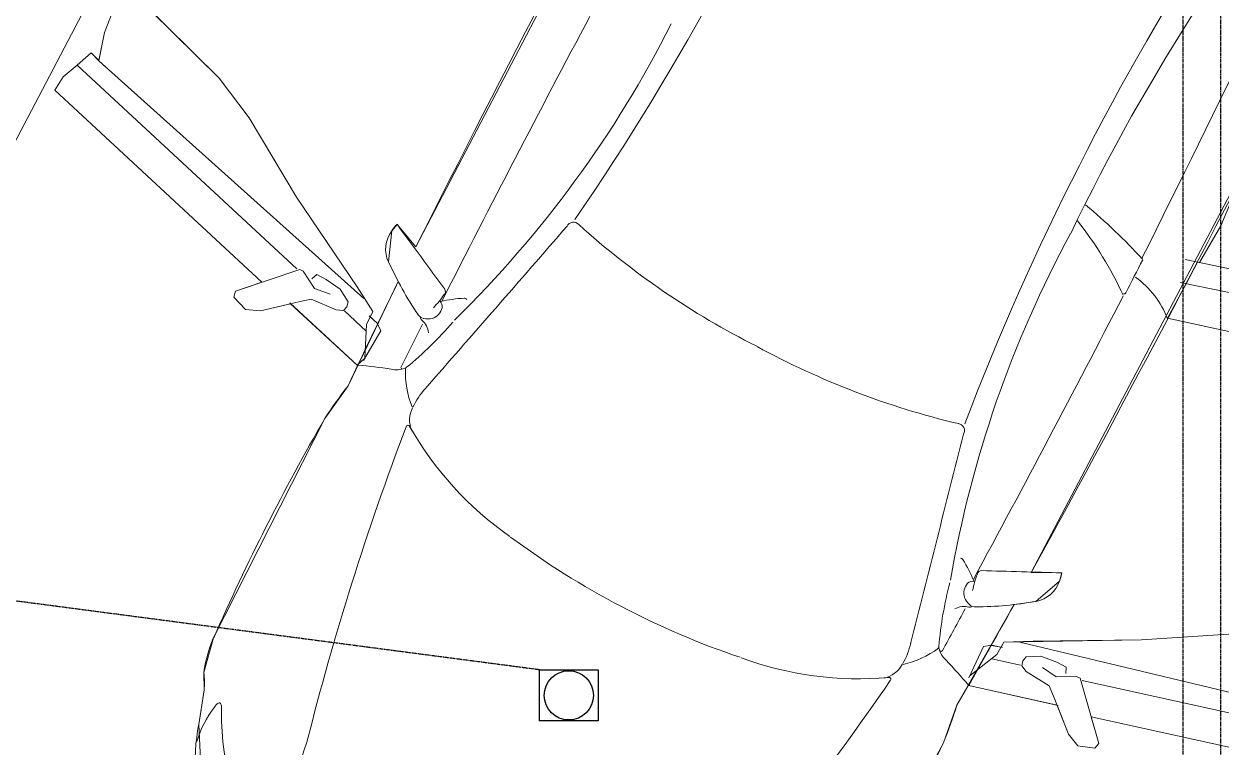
# Model space of a CAD drawing. Extents: x -1439 to 23780, y -1362 to 4476.
# Drawn here: x 2841.8 to 3158.4, y 669.8 to 861 of the extents above; entities that cross this region are included whole.
import ezdxf

# ---------------------------------------------------------------- set-up
doc = ezdxf.new("R2010")
doc.units = 0
doc.header["$MEASUREMENT"] = 0
for name, pattern in [('Audi$0$DOT2', [0.125, 0, -0.125]), ('Audi$0$HIDDEN', [0.375, 0.25, -0.125]), ('DASHED2', [0.375, 0.25, -0.125])]:
    doc.linetypes.add(name, pattern=pattern)
doc.layers.get('0').update_dxf_attribs({"color": 9, "lineweight": 9})
for name, color, linetype, lineweight in [('Audi$0$04', 8, 'Continuous', 9), ('Audi$0$06D', 8, 'Continuous', 9), ('Audi$0$10', 8, 'Continuous', 9), ('Audi$0$20', 8, 'Audi$0$DOT2', 9), ('Audi$0$35', 8, 'Continuous', 9), ('E-KABLO', 7, 'Continuous', 30), ('E-KUVVET', 7, 'Continuous', 30)]:
    doc.layers.add(name, color=color, linetype=linetype, lineweight=lineweight)

# ---------------------------------------------------------------- blocks, each defined once
blk = doc.blocks.new('Audi$0$Group-321-1')
at = {"lineweight": 0}
for points in [[(384783.2058, 69367.6663), (384783.5053, 69368.2326), (384783.5403, 69368.3322), (384783.689, 69368.5997), (384783.7466, 69368.6084), (384783.8084, 69368.6626), (384783.8147, 69368.6844), (384783.7337, 69368.6844), (384784.4562, 69370.087)], [(384784.3139, 69371.8312), (384783.7777, 69372.0326), (384783.6197, 69372.0318), (384783.48, 69371.9631), (384783.4374, 69371.9222), (384783.3299, 69371.7988), (384783.1493, 69371.5806), (384783.0089, 69371.3289), (384782.8745, 69371.074), (384782.8143, 69370.9298), (384782.099, 69369.5315), (384782.0492, 69369.5901), (384782.0346, 69369.5732), (384782.0266, 69369.4913), (384782.053, 69369.4394), (384781.9224, 69369.1627), (384781.8618, 69369.0762), (384781.5727, 69368.4935), (384781.5478, 69368.4017), (384781.5488, 69368.3546), (384781.5351, 69368.2638), (384781.5515, 69367.9843)]]:
    blk.add_lwpolyline(points, dxfattribs=at)
for centre, radius, start, end in [((384822.9409, 69349.5203), 45.4809, 151.91783, 153.89663), ((384776.6075, 69373.5829), 7.1236, 326.0794, 338.11644), ((384788.9005, 69367.1922), 5.6052, 140.4918, 154.7617), ((384699.7855, 69410.5499), 93.6961, 334.028379, 334.853054), ((384790.2301, 69366.5903), 7.1236, 147.53968, 159.57673), ((384821.1879, 69350.0129), 43.565, 152.47687, 153.59071), ((384780.1046, 69371.4451), 2.9727, 314.8855, 333.6766), ((384743.6698, 69390.211), 45.4809, 331.7595, 333.7383), ((384782.8782, 69368.4484), 1.5636, 43.0666, 50.6707), ((384782.5149, 69369.582), 0.0186, 41.3859, 155.3161), ((384783.1066, 69369.0142), 0.9545, 25.1401, 39.0282), ((384782.0988, 69369.5256), 0.08, 143.4719, 205.3483), ((384782.1495, 69369.4974), 0.1377, 137.1664, 146.6022), ((384967.4628, 69508.0027), 231.379, 216.741616, 216.794011), ((384678.7517, 69458.2208), 136.4506, 319.252602, 319.492588), ((384783.958, 69371.212), 2.1585, 228.5422, 243.7224), ((384786.4545, 69368.1856), 2.9727, 151.9795, 170.7706), ((384740.7557, 69390.9906), 48.3027, 333.48418, 333.60103), ((384782.9196, 69369.9112), 0.9868, 205.182, 214.4777), ((384795.1786, 69363.075), 14.5872, 154.13193, 155.3338), ((384783.8657, 69369.2721), 0.2388, 21.2655, 55.0212), ((384781.9661, 69369.5433), 0.2494, 316.3484, 326.7202), ((384782.1667, 69369.4142), 0.0112, 312.8599, 34.8105), ((384745.0919, 69389.0738), 43.565, 332.06542, 333.17925), ((384783.9724, 69369.4292), 0.00585, 261.7572, 333.8756), ((384782.1506, 69369.3741), 0.0194, 352.1473, 47.0793), ((384782.2653, 69368.9144), 0.4843, 94.4328, 101.9444), ((384782.228, 69369.389), 0.00831, 38.2323, 92.0308), ((384782.1239, 69369.3634), 0.0209, 210.1338, 261.901), ((384782.122, 69369.3451), 0.00941, 178.2704, 230.3207), ((384782.1316, 69369.3958), 0.0541, 258.6932, 282.7156), ((384782.1321, 69369.3799), 0.0386, 287.1711, 347.5368), ((384791.1445, 69364.8055), 10.0957, 153.3898, 154.10666), ((384781.4441, 69369.9694), 0.9862, 309.9162, 319.8631), ((384782.0852, 69369.2999), 0.0489, 5.7791, 50.9893), ((384784.0189, 69371.1807), 2.1585, 241.9337, 257.114), ((384781.8012, 69367.5574), 1.667, 81.8864, 84.9423), ((384782.0501, 69369.2603), 0.0543, 255.4486, 293.8595), ((384782.0653, 69369.2123), 0.00351, 147.6525, 275.8013), ((384782.3152, 69369.2019), 0.2415, 178.3112, 202.8017), ((384782.0803, 69369.2075), 0.00659, 121.6403, 166.7715), ((384783.0277, 69368.3243), 1.3873, 142.8163, 147.1796), ((384782.2724, 69369.0259), 0.196, 137.8698, 155.4348), ((384782.1584, 69369.074), 0.0723, 153.7582, 202.5543), ((384787.0532, 69366.1374), 5.9654, 150.48594, 156.73647), ((384782.0818, 69369.0554), 0.00481, 20.9384, 175.9317), ((384782.8576, 69369.5029), 0.8909, 210.0252, 235.5657), ((384783.5356, 69369.0581), 0.0186, 330.34, 84.2703), ((384789.1281, 69366.4456), 7.5187, 159.68697, 166.35156), ((384916.0429, 69336.4165), 136.4506, 166.163538, 166.403525), ((384783.6274, 69370.5018), 2.1511, 233.7694, 242.9353), ((384783.546, 69368.7124), 0.00831, 33.6253, 87.4238), ((384783.1387, 69368.4661), 0.4843, 23.7117, 31.2233), ((384783.8241, 69368.5896), 0.2494, 158.9359, 169.3077), ((384783.6023, 69368.6773), 0.0112, 90.8456, 172.7962), ((384788.1969, 69600.0219), 231.379, 268.862115, 268.914511), ((384783.6798, 69368.7118), 0.1377, 339.054, 348.4897), ((384784.4746, 69368.4138), 0.9862, 165.793, 175.74), ((384783.5945, 69368.6292), 0.0386, 138.1193, 198.4851), ((384783.5791, 69368.6408), 0.0194, 78.5769, 133.5088), ((384783.7323, 69368.6871), 0.08, 280.3078, 342.1843), ((384783.6078, 69368.6381), 0.0541, 202.9405, 226.9629), ((384783.6345, 69370.4982), 2.1511, 242.7208, 251.8868), ((384774.6241, 69373.2856), 10.0957, 331.54946, 332.26633), ((384783.5569, 69368.5444), 0.0489, 74.6669, 119.8771), ((384770.8666, 69375.5547), 14.5872, 330.32233, 331.52419), ((384783.5722, 69368.6007), 0.00941, 255.3354, 307.3857), ((384783.5859, 69368.613), 0.0209, 223.7551, 275.5224), ((384783.5672, 69369.5788), 0.9868, 271.1784, 280.4742), ((384781.8971, 69368.3577), 0.3521, 155.6746, 172.8272), ((384783.2251, 69368.5368), 0.196, 330.2214, 347.7863), ((384783.4846, 69368.4866), 0.00659, 318.8847, 4.0158), ((384783.3432, 69368.6743), 0.2415, 282.8545, 307.345), ((384783.5452, 69368.4928), 0.0543, 191.7966, 230.2075), ((384783.4973, 69368.4773), 0.00351, 209.8549, 338.0036), ((384783.2716, 69369.2904), 0.8909, 250.0904, 275.6309), ((384783.3307, 69368.4723), 0.0723, 283.1018, 331.8979), ((384782.3066, 69367.2979), 1.667, 40.7138, 43.7698), ((384781.2507, 69368.3722), 0.2986, 356.6067, 5.6602), ((384777.1322, 69372.6032), 7.5187, 319.30457, 325.96916), ((384783.3602, 69368.3991), 0.00481, 309.7244, 104.7177), ((384764.3472, 69370.8859), 17.3868, 351.32617, 351.63129), ((384782.2148, 69368.7415), 1.3873, 338.4765, 342.8399), ((384781.8007, 69368.141), 0.2809, 142.998, 163.907), ((384781.6108, 69368.2877), 0.0411, 126.4313, 146.9765), ((384781.5894, 69368.3179), 0.00398, 74.7912, 133.7856), ((384781.5845, 69368.3135), 0.0102, 1.6376, 54.3963), ((384781.5006, 69368.3013), 0.0949, 358.817, 7.3839), ((384782.2012, 69368.2894), 0.6058, 179.0659, 219.4798), ((384782.1373, 69368.159), 0.6112, 170.0439, 196.5991), ((384783.574, 69367.6511), 1.8423, 162.0199, 174.3284), ((384778.0913, 69370.7376), 5.9654, 328.91966, 335.17019)]:
    blk.add_arc(centre, radius, start, end, dxfattribs=at)
blk = doc.blocks.new('Audi$0$Group-322-1')
for p, q in [((384781.331, 69370.2105), (384781.2966, 69370.1597)), ((384781.5743, 69369.9737), (384781.331, 69370.2105)), ((384781.2966, 69370.1597), (384781.2703, 69370.0916)), ((384781.2703, 69370.0916), (384781.2557, 69370.0172)), ((384781.2352, 69370.0373), (384781.1991, 69370.0045)), ((384781.2557, 69370.0172), (384781.2352, 69370.0373)), ((384781.9623, 69369.3941), (384781.2557, 69370.0169)), ((384781.2557, 69370.0169), (384781.2754, 69369.9991)), ((384781.1991, 69370.0045), (384781.1619, 69369.9731)), ((384781.784, 69369.4706), (384781.1997, 69370.004)), ((384781.1619, 69369.9731), (384781.1407, 69369.9383)), ((384781.6545, 69369.8691), (384781.5743, 69369.9737)), ((384781.1407, 69369.9383), (384781.6919, 69369.4347)), ((384781.7823, 69369.6607), (384781.6545, 69369.8691)), ((384781.9441, 69369.4245), (384781.7823, 69369.6607)), ((384781.6228, 69369.4109), (384781.7921, 69369.4695)), ((384781.7921, 69369.4695), (384781.8013, 69369.4647)), ((384781.8013, 69369.4647), (384781.8317, 69369.4193)), ((384781.8241, 69369.4453), (384781.8377, 69369.4563)), ((384781.8377, 69369.4563), (384781.862, 69369.4435)), ((384781.862, 69369.4435), (384781.8993, 69369.4183)), ((384781.6183, 69369.395), (384781.6228, 69369.4109)), ((384781.8317, 69369.4193), (384781.8727, 69369.4049)), ((384781.8993, 69369.4183), (384781.9205, 69369.3851)), ((384781.9863, 69369.3597), (384781.9441, 69369.4245)), ((384781.6494, 69369.3621), (384781.6183, 69369.395)), ((384781.7937, 69369.3845), (384781.6889, 69369.3595)), ((384781.7664, 69369.3807), (384781.9464, 69369.2177)), ((384781.8226, 69369.3912), (384781.7937, 69369.3845)), ((384781.8894, 69369.3631), (384781.8226, 69369.3912)), ((384781.9205, 69369.3851), (384781.9175, 69369.372)), ((384781.6889, 69369.3595), (384781.6494, 69369.3621)), ((384781.9084, 69369.3622), (384781.8894, 69369.3631)), ((384781.9175, 69369.372), (384781.9084, 69369.3622)), ((384781.9692, 69369.3081), (384781.9114, 69369.3606)), ((384781.97, 69369.3257), (384781.9863, 69369.3597)), ((384781.9978, 69369.329), (384781.9767, 69369.3483)), ((384781.9659, 69369.2362), (384781.97, 69369.3257)), ((384782.008, 69369.3088), (384781.9978, 69369.329)), ((384781.9625, 69369.2298), (384782.008, 69369.3088))]:
    blk.add_line(p, q)
blk.add_lwpolyline([(384781.331, 69370.2105), (384781.5743, 69369.9737), (384781.6545, 69369.8691), (384781.7823, 69369.6607), (384781.9441, 69369.4245), (384781.9863, 69369.3597), (384781.9796, 69369.3457), (384781.9978, 69369.329), (384782.008, 69369.3088), (384781.9659, 69369.2362), (384781.9464, 69369.2177), (384781.7687, 69369.3785), (384781.6889, 69369.3595), (384781.6494, 69369.3621), (384781.6183, 69369.395), (384781.6228, 69369.4109), (384781.6919, 69369.4347), (384781.1407, 69369.9383), (384781.1619, 69369.9731), (384781.1991, 69370.0045), (384781.2352, 69370.0373), (384781.2557, 69370.0169), (384781.2703, 69370.0916), (384781.2966, 69370.1597)], close=True)
blk = doc.blocks.new('Audi$0$Group-323-1')
for p, q in [((384784.0265, 69368.5095), (384784.2703, 69368.527)), ((384784.2703, 69368.527), (384784.4021, 69368.5228)), ((384784.4021, 69368.5228), (384784.7363, 69368.4631)), ((384783.5713, 69368.4048), (384783.609, 69368.4878)), ((384783.609, 69368.4878), (384783.6313, 69368.4913)), ((384783.6313, 69368.4913), (384783.6593, 69368.4854)), ((384783.6449, 69368.4667), (384783.663, 69368.4998)), ((384783.663, 69368.4998), (384783.7403, 69368.5033)), ((384783.7049, 69368.5004), (384784.6228, 69368.2891)), ((384783.7403, 69368.5033), (384784.0265, 69368.5095)), ((384783.5745, 69368.4113), (384783.6449, 69368.4667)), ((384783.631, 69368.4558), (384783.7074, 69368.4395)), ((384783.7219, 69368.4612), (384783.7131, 69368.4511)), ((384783.7613, 69368.4632), (384783.7219, 69368.4612)), ((384783.8035, 69368.4477), (384783.7613, 69368.4632)), ((384784.7363, 69368.4631), (384784.715, 69368.4056)), ((384783.7131, 69368.4511), (384783.7105, 69368.438)), ((384783.7105, 69368.438), (384783.7223, 69368.4231)), ((384783.8016, 69368.4089), (384783.766, 69368.4339)), ((384783.8281, 69368.4354), (384783.8035, 69368.4477)), ((384783.8271, 69368.4179), (384783.8281, 69368.4354)), ((384783.7223, 69368.4231), (384783.784, 69368.3851)), ((384783.8561, 69368.4106), (384783.8016, 69368.4089)), ((384783.8654, 69368.406), (384783.8561, 69368.4106)), ((384783.9165, 69368.2343), (384783.8654, 69368.406)), ((384783.871, 69368.4001), (384784.645, 69368.2361)), ((384784.715, 69368.4056), (384784.6751, 69368.3445)), ((384783.8082, 69368.3333), (384783.5708, 69368.3847)), ((384783.784, 69368.3851), (384783.7954, 69368.3578)), ((384783.7954, 69368.3578), (384783.8361, 69368.258)), ((384784.6751, 69368.3445), (384784.6231, 69368.2893)), ((384784.626, 69368.1499), (384783.8955, 69368.3044)), ((384784.6228, 69368.2891), (384784.5969, 69368.2948)), ((384784.6231, 69368.2893), (384784.6514, 69368.2844)), ((384784.6514, 69368.2844), (384784.6458, 69368.2359)), ((384783.8361, 69368.258), (384783.8613, 69368.2275)), ((384783.9062, 69368.2214), (384783.9165, 69368.2343)), ((384784.6458, 69368.2359), (384784.642, 69368.1874)), ((384783.8613, 69368.2275), (384783.9062, 69368.2214)), ((384784.642, 69368.1874), (384784.626, 69368.1499))]:
    blk.add_line(p, q)
blk.add_lwpolyline([(384783.6295, 69368.491), (384783.6556, 69368.4862), (384783.663, 69368.4998), (384784.0265, 69368.5095), (384784.2703, 69368.527), (384784.4021, 69368.5228), (384784.7363, 69368.4631), (384784.715, 69368.4056), (384784.6751, 69368.3445), (384784.6228, 69368.2891), (384784.6514, 69368.2844), (384784.642, 69368.1874), (384784.626, 69368.1499), (384783.8955, 69368.3044), (384783.9165, 69368.2343), (384783.9062, 69368.2214), (384783.8613, 69368.2275), (384783.8361, 69368.258), (384783.8051, 69368.334), (384783.5708, 69368.3847)], close=True)
blk = doc.blocks.new('Audi$0$Group-325-1')
for p, q in [((384784.2699, 69369.7089), (384784.2277, 69369.6053)), ((384784.901, 69369.5901), (384784.2699, 69369.7089)), ((384784.2277, 69369.6053), (384784.1715, 69369.5072)), ((384784.9688, 69369.494), (384784.901, 69369.5901)), ((384784.1334, 69369.5156), (384785.1602, 69369.3127)), ((384785.1131, 69369.3188), (384784.9688, 69369.494)), ((384784.1214, 69369.4547), (384785.1608, 69369.254)), ((384785.0663, 69369.1565), (384784.0879, 69369.3606)), ((384785.1602, 69369.3127), (384785.1706, 69369.2337)), ((384785.1706, 69369.2337), (384785.1687, 69369.1701)), ((384785.151, 69369.1543), (384785.0663, 69369.1565)), ((384785.1687, 69369.1701), (384785.151, 69369.1543))]:
    blk.add_line(p, q)
blk.add_lwpolyline([(384784.2699, 69369.7089), (384784.901, 69369.5901), (384784.9688, 69369.494), (384785.1099, 69369.3227), (384785.1602, 69369.3127), (384785.1706, 69369.2337), (384785.1687, 69369.1701), (384785.151, 69369.1543), (384785.0663, 69369.1565), (384784.0879, 69369.3606), (384784.1366, 69369.4517), (384784.166, 69369.5091), (384784.1719, 69369.508), (384784.2277, 69369.6053)], close=True)
blk = doc.blocks.new('Audi$0$p-audi_arac')
at = {"layer": 'Audi$0$06D', "lineweight": 0, "flags": 128}
blk.add_lwpolyline([(695.6, 0.8), (-4.4, 0.8), (-4.4, 400.8), (695.6, 400.8)], close=True, dxfattribs=at)
at = {"xscale": 99.99999999999999, "yscale": 99.99999999999999, "zscale": 99.99999999999999, "rotation": 117.1763778173342}
for name in ['Audi$0$Group-321-1', 'Audi$0$Group-323-1', 'Audi$0$Group-325-1', 'Audi$0$Group-322-1']:
    blk.add_blockref(name, (23745751.03, -31061967.79), dxfattribs=at)
blk = doc.blocks.new('Audi$0$p-zemin kat')
at = {"layer": 'Audi$0$20', "linetype": 'Audi$0$HIDDEN', "lineweight": 0}
blk.add_arc((4088.57, -323.37), 2647.53, 80.45701, 156.55486, dxfattribs=at)
blk = doc.blocks.new('E-YER DOSEME BUATI')
at = {"layer": 'E-KUVVET', "color": 6}
blk.add_lwpolyline([(-7.75, 6.75), (7.75, 6.75), (7.75, -6.75), (-7.75, -6.75)], close=True, dxfattribs=at)
blk.add_circle((0, 0), 6.5, dxfattribs=at)

msp = doc.modelspace()

# ---------------------------------------------------------------- linework, layer by layer
at = {"layer": 'Audi$0$20', "linetype": 'Audi$0$HIDDEN', "lineweight": 0}
msp.add_lwpolyline([(1754.32, 730, -0.342283), (4527.5, 2199.66, -0.342283)], format="xyb", dxfattribs=at)
at = {"layer": 'Audi$0$35'}
msp.add_arc((4088.57, -323.37), 2401.58, 85.46185, 153.71717, dxfattribs=at)
at = {"layer": 'E-KABLO', "color": 6, "linetype": 'DASHED2'}
for p, q in [((3148.31, 2067.27), (3148.31, 636.02)), ((2978.18, 690.21), (2238.1, 787.4))]:
    msp.add_line(p, q, dxfattribs=at)
at = {"layer": 'E-KABLO', "color": 4, "linetype": 'DASHED2'}
msp.add_line((3158.31, 2067.27), (3158.31, 646.02), dxfattribs=at)

# ---------------------------------------------------------------- block references
at = {"layer": 'Audi$0$04', "rotation": 242.3325881705122}
msp.add_blockref('Audi$0$p-audi_arac', (3038.51, 1211.39), dxfattribs=at)
at = {"layer": 'Audi$0$10'}
msp.add_blockref('Audi$0$p-zemin kat', (0, 0), dxfattribs=at)
at = {"layer": 'E-KUVVET'}
msp.add_blockref('E-YER DOSEME BUATI', (2985.93, 683.46), dxfattribs=at)

doc.saveas('drawing.dxf')
